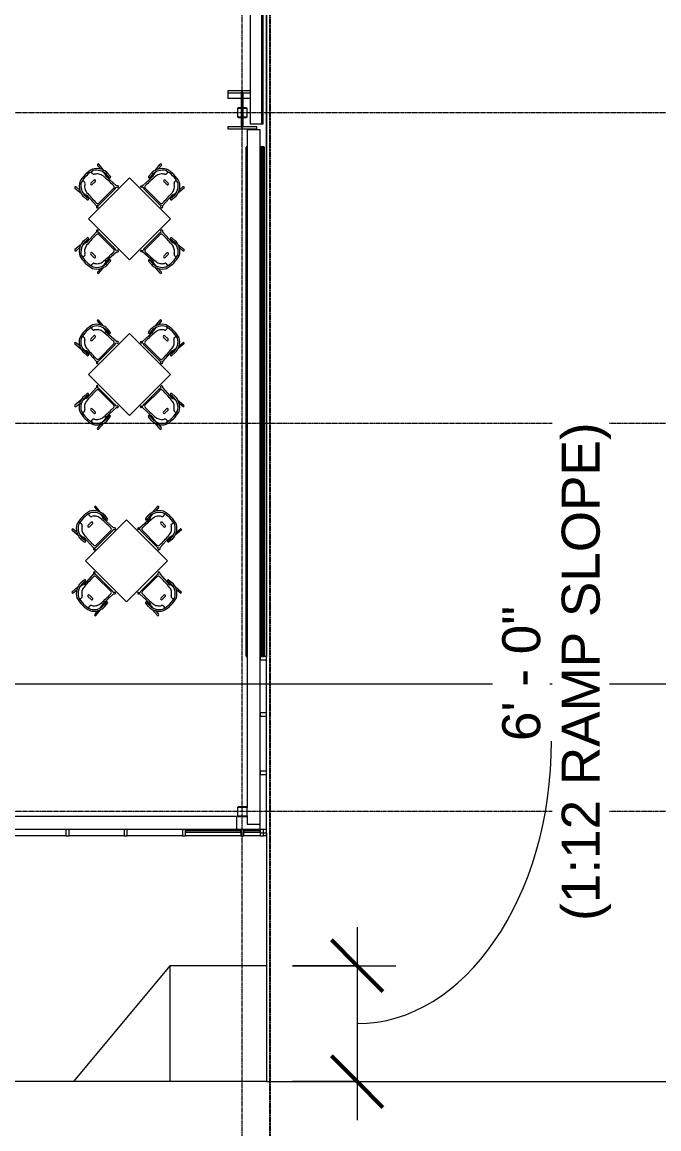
# Model space of a CAD drawing. Header units: inches. Extents: x 19712 to 27543, y -26063 to -18659.
# Drawn here: x 26134 to 26529, y -22981 to -22294 of the extents above; entities that cross this region are included whole.
import ezdxf

# ---------------------------------------------------------------- set-up
doc = ezdxf.new("R2010")
doc.units = ezdxf.units.IN
doc.header["$MEASUREMENT"] = 0
doc.linetypes.add('Grid Line 1_2_', pattern=[0.875, 0.5, -0.125, 0.125, -0.125])
doc.linetypes.add('Hidden', pattern=[0.28125, 0.1875, -0.09375])
for name, color, linetype, lineweight in [('A-ANNO-DIMS', 211, 'Continuous', 9), ('A-ANNO-DIMS-256', 211, 'Continuous', 9), ('A-FLOR-OTLN', 90, 'Continuous', 9), ('A-GLAZ-CURT', 52, 'Continuous', 9), ('A-GLAZ-CWMG', 51, 'Continuous', 9), ('A-PROP-SBCK', 71, 'Hidden', 25), ('A-WALL', 113, 'Continuous', 9), ('A-WALL-PATT', 111, 'Continuous', 25), ('C-BLDG-PADS', 91, 'Continuous', 9), ('C-TOPO', 7, 'Continuous', 9), ('Conc', 7, 'Continuous', 9), ('EOP-PR', 4, 'Continuous', 9), ('G-ANNO-SYMB', 111, 'Continuous', 9), ('I-FURN', 30, 'Continuous', 9), ('L-SITE-WALL', 31, 'Continuous', 9), ('S-BEAM', 12, 'Continuous', 9), ('S-COLS', 52, 'Continuous', 9), ('S-GRID', 1, 'Continuous', 9)]:
    doc.layers.add(name, color=color, linetype=linetype, lineweight=lineweight)
doc.styles.add('Arial', font='arial.ttf', dxfattribs={"height": 23.60479})
doc.dimstyles.new('Linear_-_3_32__Arial', dxfattribs={"dimscale": 12, "dimtxt": 24, "dimasz": 2.666667, "dimexe": 2, "dimexo": 1.333333, "dimgap": 1.333333, "dimtad": 1, "dimdec": 0, "dimzin": 1, "dimdsep": 46, "dimlunit": 4, "dimtxsty": 'Arial', "dimblk1": 'OBLIQUE', "dimblk2": 'OBLIQUE', "dimsah": 1, "dimcen": 0.09, "dimdle": 2, "dimazin": 0, "dimtfac": 1, "dimtdec": 4, "dimtix": 1, "dimtmove": 1, "dimatfit": 3, "dimfxl": 1, "dimtvp": 1, "dimtfill": 1, "dimfrac": 2, "dimtolj": 1, "dimtzin": 0, "dimarcsym": 2})
pattern_1 = [(45, (0, 0), (-25.342707, 25.342707), []), (45, (0, 38.4), (-25.342707, 25.342707), [])]

# ---------------------------------------------------------------- blocks, each defined once
blk = doc.blocks.new('HSS-Hollow Structural Section-Column - HSS6X6X1_4-V10-Site Plan - Phase 1')
at = {"layer": 'S-COLS', "lineweight": 15}
for p, q in [((-3, 2.534), (-3, -2.534)), ((-2.767, -2.534), (-2.767, 2.534)), ((2.534, 3), (-2.534, 3)), ((-2.534, 2.767), (2.534, 2.767)), ((2.767, 2.534), (2.767, -2.534)), ((3, -2.534), (3, 2.534)), ((2.534, -2.767), (-2.534, -2.767)), ((-2.534, -3), (2.534, -3))]:
    blk.add_line(p, q, dxfattribs=at)
for centre, radius, start, end in [((-2.534, 2.534), 0.466, 90, 180), ((-2.534, 2.534), 0.233, 90, 180), ((2.534, 2.534), 0.466, 360, 90), ((2.534, 2.534), 0.233, 0, 90), ((-2.534, -2.534), 0.466, 180, 270), ((-2.534, -2.534), 0.233, 180, 270), ((2.534, -2.534), 0.233, 270, 360), ((2.534, -2.534), 0.466, 270, 360)]:
    blk.add_arc(centre, radius, start, end, dxfattribs=at)
blk = doc.blocks.new('Girt_C - 8_D-903668-Site Plan - Phase 1')
at = {"layer": 'S-BEAM'}
for p, q in [((26273.39, -22360.55), (26273.39, -22781.77)), ((26273.39, -22360.55), (26273.58, -22360.55)), ((26273.58, -22360.55), (26281.2, -22360.55)), ((26281.2, -22360.55), (26281.39, -22360.55)), ((26281.39, -22792.3), (26281.39, -22360.55)), ((26273.39, -22786.84), (26273.39, -22792.3)), ((26273.58, -22792.3), (26273.39, -22792.3)), ((26281.2, -22792.3), (26273.58, -22792.3)), ((26281.39, -22792.3), (26281.2, -22792.3))]:
    blk.add_line(p, q, dxfattribs=at)
blk = doc.blocks.new('Falcon 7700 Series Pedestal Base - 36_ Square Top x 30_ - Wheelchair Height-460525-Site Plan - Phase 1')
at = {"layer": 'I-FURN'}
for p, q in [((18, 18), (-18, 18)), ((-18, 18), (-18, -18)), ((18, -18), (18, 18)), ((-18, -18), (18, -18))]:
    blk.add_line(p, q, dxfattribs=at)
blk = doc.blocks.new('HermanMiller_Collection_Air-Chair_SideChair_Arms - Arms-457867-Site Plan - Phase 1')
at = {"layer": 'I-FURN'}
for p, q in [((-3.55, 10.02), (-8.45, 10.45)), ((-8.45, 9.45), (-5.47, 9.18)), ((-3.35, 9.02), (-0.6, 8.8)), ((2.04, 10.2), (-0.69, 10.45)), ((-0.34, 8.32), (-0.6, 8.8)), ((-0.6, 8.8), (0.38, 8.73)), ((8.79, 8.8), (-0.34, 8.32)), ((0.77, 8.78), (2.2, 9.22)), ((6.45, 7.57), (7.62, 7.57)), ((9.32, 9.33), (8.79, 8.8)), ((9.17, 7.94), (10.01, 8.64)), ((-3.6, 1.35), (-3.6, -1.35)), ((-2.35, -1.35), (-2.35, 1.35)), ((8.7, 6.35), (8.7, -6.35)), ((9.52, -6.69), (9.52, 6.69)), ((-5.47, -9.18), (-8.45, -9.45)), ((-8.45, -10.45), (-3.55, -10.02)), ((-3.35, -9.02), (-0.6, -8.8)), ((-0.69, -10.45), (2.04, -10.2)), ((-0.6, -8.8), (-0.34, -8.32)), ((0.38, -8.73), (-0.6, -8.8)), ((-0.34, -8.32), (8.79, -8.8)), ((2.2, -9.22), (0.77, -8.78)), ((6.45, -7.57), (7.62, -7.57)), ((8.79, -8.8), (9.32, -9.33)), ((10.01, -8.64), (9.17, -7.94))]:
    blk.add_line(p, q, dxfattribs=at)
for centre, radius, start, end in [((-1.51, 1.66), 8.5, 117.78509, 152.21491), ((-8.45, 9.95), 0.5, 90, 270), ((-0.65, 0.76), 8.69, 90.78928, 148.92022), ((-2.46, 4.97), 5.17, 102.20965, 125.54804), ((-0.92, 1.66), 5.55, 95.46765, 123.46257), ((-1.25, 4.41), 6.06, 84.72014, 112.31104), ((6.58, -76.67), 84.24, 90.09111, 95.46765), ((-0.51, -9.88), 19.32, 84.42218, 90.78928), ((0.44, 9.26), 0.53, 159.74052, 262.71978), ((0.45, 9.65), 0.924, 265.61152, 290.36387), ((1.81, 9.64), 0.521, 212.95553, 275.04447), ((2.06, 9.7), 0.499, 287, 91.30538), ((7.62, 6.48), 1.09, 353.24671, 90.09111), ((7.56, 6.82), 1.97, 356.10334, 34.65425), ((9.66, 8.99), 0.49, 315, 135), ((9.93, 0), 19.77, 163.47875, 196.52125), ((9.93, 0), 18.77, 163.78547, 196.21453), ((-7.66, 5.36), 2.08, 305.4968, 328.6439), ((-0.23, 0.83), 6.63, 124.50042, 148.6439), ((-2.98, 1.35), 0.625, 360, 180), ((-1.51, -1.66), 8.5, 207.78509, 242.21491), ((-0.65, -0.76), 8.69, 211.07978, 269.21072), ((-7.66, -5.36), 2.08, 31.3561, 54.5032), ((-0.23, -0.83), 6.63, 211.3561, 235.49958), ((-0.92, -1.66), 5.55, 236.53743, 264.53235), ((-2.98, -1.35), 0.625, 180, 360), ((7.62, -6.48), 1.09, 269.90889, 6.75329), ((7.56, -6.82), 1.97, 325.34575, 3.89666), ((-8.45, -9.95), 0.5, 90, 270), ((-2.46, -4.97), 5.17, 234.45196, 257.79035), ((-1.25, -4.41), 6.06, 247.68896, 275.27986), ((6.58, 76.67), 84.24, 264.53235, 269.90889), ((-0.51, 9.88), 19.32, 269.21072, 275.57782), ((0.44, -9.26), 0.53, 97.28022, 200.25948), ((0.45, -9.65), 0.924, 69.63613, 94.38848), ((1.81, -9.64), 0.521, 84.95553, 147.04447), ((2.06, -9.7), 0.499, 268.69462, 73), ((9.66, -8.99), 0.49, 225, 45)]:
    blk.add_arc(centre, radius, start, end, dxfattribs=at)
for centre, major_axis, ratio, start_param, end_param in [((-7.46, 6.92), (0.03, 3.66), 0.320235, 2.34328, 2.536765), ((-7.87, 5.38), (-0.03, 1.79), 0.298783, 2.522217, 3.153947), ((-7.46, -6.92), (-0.03, 3.66), 0.320235, 0.604828, 0.798312), ((-7.87, -5.38), (0.03, 1.79), 0.298783, 6.270831, 6.902561)]:
    blk.add_ellipse(centre, major_axis=major_axis, ratio=ratio, start_param=start_param, end_param=end_param, dxfattribs=at)
for points in [[(-6.45, 3.67), (-6.52, 3.66), (-6.67, 3.64), (-6.9, 3.62), (-7.13, 3.61), (-7.4, 3.6), (-7.65, 3.59), (-7.83, 3.59)], [(-6.45, -3.67), (-6.52, -3.66), (-6.67, -3.64), (-6.9, -3.62), (-7.13, -3.61), (-7.4, -3.6), (-7.65, -3.59), (-7.83, -3.59)]]:
    blk.add_open_spline(points, degree=3, knots=[-1, -1, -1, -1, -0.75, -0.5, -0.375, -0.25, 0, 0, 0, 0], dxfattribs=at)
blk = doc.blocks.new('HermanMiller_Collection_Air-Chair_SideChair_Arms - Arms-460524-Site Plan - Phase 1')
at = {"layer": 'I-FURN'}
for p, q in [((-8.45, 10.45), (-3.55, 10.02)), ((-5.47, 9.18), (-8.45, 9.45)), ((-3.35, 9.02), (-0.6, 8.8)), ((-0.69, 10.45), (2.04, 10.2)), ((-0.6, 8.8), (-0.34, 8.32)), ((0.38, 8.73), (-0.6, 8.8)), ((-0.34, 8.32), (8.79, 8.8)), ((2.2, 9.22), (0.77, 8.78)), ((6.45, 7.57), (7.62, 7.57)), ((8.79, 8.8), (9.32, 9.33)), ((10.01, 8.64), (9.17, 7.94)), ((-3.6, -1.35), (-3.6, 1.35)), ((-2.35, 1.35), (-2.35, -1.35)), ((8.7, -6.35), (8.7, 6.35)), ((9.52, 6.69), (9.52, -6.69)), ((-8.45, -9.45), (-5.47, -9.18)), ((-3.55, -10.02), (-8.45, -10.45)), ((-3.35, -9.02), (-0.6, -8.8)), ((2.04, -10.2), (-0.69, -10.45)), ((-0.34, -8.32), (-0.6, -8.8)), ((-0.6, -8.8), (0.38, -8.73)), ((8.79, -8.8), (-0.34, -8.32)), ((0.77, -8.78), (2.2, -9.22)), ((6.45, -7.57), (7.62, -7.57)), ((9.32, -9.33), (8.79, -8.8)), ((9.17, -7.94), (10.01, -8.64))]:
    blk.add_line(p, q, dxfattribs=at)
for centre, radius, start, end in [((-1.51, 1.66), 8.5, 117.78509, 152.21491), ((-8.45, 9.95), 0.5, 90, 270), ((-0.65, 0.76), 8.69, 90.78928, 148.92022), ((-2.46, 4.97), 5.17, 102.20965, 125.54804), ((-0.92, 1.66), 5.55, 95.46765, 123.46257), ((-1.25, 4.41), 6.06, 84.72014, 112.31104), ((6.58, -76.67), 84.24, 90.09111, 95.46765), ((-0.51, -9.88), 19.32, 84.42218, 90.78928), ((0.44, 9.26), 0.53, 159.74052, 262.71978), ((0.45, 9.65), 0.924, 265.61152, 290.36387), ((1.81, 9.64), 0.521, 212.95553, 275.04447), ((2.06, 9.7), 0.499, 287, 91.30538), ((7.62, 6.48), 1.09, 353.24671, 90.09111), ((7.56, 6.82), 1.97, 356.10334, 34.65425), ((9.66, 8.99), 0.49, 315, 135), ((9.93, 0), 19.77, 163.47875, 196.52125), ((9.93, 0), 18.77, 163.78547, 196.21453), ((-7.66, 5.36), 2.08, 305.4968, 328.6439), ((-0.23, 0.83), 6.63, 124.50042, 148.6439), ((-2.98, 1.35), 0.625, 0, 180), ((-1.51, -1.66), 8.5, 207.78509, 242.21491), ((-0.65, -0.76), 8.69, 211.07978, 269.21072), ((-7.66, -5.36), 2.08, 31.3561, 54.5032), ((-0.23, -0.83), 6.63, 211.3561, 235.49958), ((-0.92, -1.66), 5.55, 236.53743, 264.53235), ((-2.98, -1.35), 0.625, 180, 0), ((7.62, -6.48), 1.09, 269.90889, 6.75329), ((7.56, -6.82), 1.97, 325.34575, 3.89666), ((-8.45, -9.95), 0.5, 90, 270), ((-2.46, -4.97), 5.17, 234.45196, 257.79035), ((-1.25, -4.41), 6.06, 247.68896, 275.27986), ((6.58, 76.67), 84.24, 264.53235, 269.90889), ((-0.51, 9.88), 19.32, 269.21072, 275.57782), ((0.44, -9.26), 0.53, 97.28022, 200.25948), ((0.45, -9.65), 0.924, 69.63613, 94.38848), ((1.81, -9.64), 0.521, 84.95553, 147.04447), ((2.06, -9.7), 0.499, 268.69462, 73), ((9.66, -8.99), 0.49, 225, 45)]:
    blk.add_arc(centre, radius, start, end, dxfattribs=at)
for centre, major_axis, ratio, start_param, end_param in [((-7.46, 6.92), (0.03, 3.66), 0.320235, 2.34328, 2.536765), ((-7.87, 5.38), (-0.03, 1.79), 0.298783, 2.522217, 3.153947), ((-7.46, -6.92), (-0.03, 3.66), 0.320235, 0.604828, 0.798312), ((-7.87, -5.38), (0.03, 1.79), 0.298783, 6.270831, 6.902561)]:
    blk.add_ellipse(centre, major_axis=major_axis, ratio=ratio, start_param=start_param, end_param=end_param, dxfattribs=at)
for points in [[(-6.45, 3.67), (-6.52, 3.66), (-6.67, 3.64), (-6.9, 3.62), (-7.13, 3.61), (-7.4, 3.6), (-7.65, 3.59), (-7.83, 3.59)], [(-6.45, -3.67), (-6.52, -3.66), (-6.67, -3.64), (-6.9, -3.62), (-7.13, -3.61), (-7.4, -3.6), (-7.65, -3.59), (-7.83, -3.59)]]:
    blk.add_open_spline(points, degree=3, knots=[-1, -1, -1, -1, -0.75, -0.5, -0.375, -0.25, 0, 0, 0, 0], dxfattribs=at)
blk = doc.blocks.new('Girt_C - 8_D-948186-Site Plan - Phase 1')
at = {"layer": 'S-BEAM'}
for p, q in [((26266.89, -22787.3), (25983.42, -22787.3)), ((26266.89, -22787.3), (26266.89, -22787.49)), ((26266.89, -22787.49), (26266.89, -22795.12)), ((22070.77, -22795.3), (26266.89, -22795.3)), ((26266.89, -22795.12), (26266.89, -22795.3))]:
    blk.add_line(p, q, dxfattribs=at)
blk = doc.blocks.new('System Panel - Glazed-827454-Site Plan - Phase 1')
at = {"layer": 'A-GLAZ-CURT'}
for p, q in [((17.09375, 1.25), (-17.09375, 1.25)), ((-17.09375, 1.25), (-17.09375, 0.25)), ((-17.09375, 0.25), (-17.09375, 1.25)), ((17.09375, 1.25), (-17.09375, 1.25)), ((-17.09375, 0.25), (17.09375, 0.25)), ((-17.09375, 0.25), (17.09375, 0.25)), ((17.09375, 0.25), (17.09375, 1.25)), ((17.09375, 1.25), (17.09375, 0.25))]:
    blk.add_line(p, q, dxfattribs=at)
blk = doc.blocks.new('Rectangular Mullion - Rectangular Mullion 1-779229-Site Plan - Phase 1')
at = {"layer": 'A-GLAZ-CWMG'}
for p, q in [((26124.64, -22795.43), (26090.45, -22795.43)), ((26124.64, -22799.43), (26090.45, -22799.43))]:
    blk.add_line(p, q, dxfattribs=at)
blk = doc.blocks.new('Rectangular Mullion - Rectangular Mullion 1-827457-Site Plan - Phase 1')
at = {"layer": 'A-GLAZ-CWMG', "lineweight": 13}
for p, q in [((-2, 2), (0, 2)), ((-2, -2), (-2, 2)), ((0, 2), (0, -2)), ((0, -2), (-2, -2))]:
    blk.add_line(p, q, dxfattribs=at)
blk = doc.blocks.new('Rectangular Mullion - Rectangular Mullion 1-V29-Site Plan - Phase 1')
at = {"layer": 'A-GLAZ-CWMG', "lineweight": 13}
for p, q in [((-1, 2), (1, 2)), ((-1, -2), (-1, 2)), ((1, 2), (1, -2)), ((1, -2), (-1, -2))]:
    blk.add_line(p, q, dxfattribs=at)
blk = doc.blocks.new('System Panel - Glazed-827461-Site Plan - Phase 1')
at = {"layer": 'A-GLAZ-CURT'}
for p, q in [((5.06, 1.25), (-5.06, 1.25)), ((-5.06, 1.25), (-5.06, 0.25)), ((-5.06, 0.25), (-5.06, 1.25)), ((5.06, 1.25), (-5.06, 1.25)), ((-5.06, 0.25), (5.06, 0.25)), ((-5.06, 0.25), (5.06, 0.25)), ((5.06, 0.25), (5.06, 1.25)), ((5.06, 1.25), (5.06, 0.25))]:
    blk.add_line(p, q, dxfattribs=at)
blk = doc.blocks.new('Rectangular Mullion - Rectangular Mullion 1-779578-Site Plan - Phase 1')
at = {"layer": 'A-GLAZ-CWMG'}
for p, q in [((26281.52, -22795.43), (26271.39, -22795.43)), ((26281.52, -22799.43), (26271.39, -22799.43)), ((26285.52, -22799.43), (26283.52, -22799.43))]:
    blk.add_line(p, q, dxfattribs=at)
blk = doc.blocks.new('Rectangular Mullion - Rectangular Mullion 1-769360-Site Plan - Phase 1')
at = {"layer": 'A-GLAZ-CWMG'}
for p, q in [((22423.45, -22795.43), (22456.52, -22795.43)), ((22423.45, -22799.43), (22456.52, -22799.43))]:
    blk.add_line(p, q, dxfattribs=at)
blk = doc.blocks.new('Rectangular Mullion - Rectangular Mullion 1-V30-Site Plan - Phase 1')
at = {"layer": 'A-GLAZ-CWMG'}
for p, q in [((26281.52, -22795.43), (26281.52, -22761.18)), ((26285.52, -22795.43), (26285.52, -22761.18)), ((26281.52, -22796.18), (26281.52, -22795.43)), ((26281.52, -22796.37), (26281.52, -22796.18))]:
    blk.add_line(p, q, dxfattribs=at)
blk = doc.blocks.new('Rectangular Mullion - Rectangular Mullion 1-827436-Site Plan - Phase 1')
at = {"layer": 'A-GLAZ-CWMG', "lineweight": 13}
for p, q in [((-2, 2), (0, 2)), ((-2, -2), (-2, 2)), ((0, 2), (0, -2)), ((0, -2), (-2, -2))]:
    blk.add_line(p, q, dxfattribs=at)
blk = doc.blocks.new('Rectangular Mullion - Rectangular Mullion 1-827439-Site Plan - Phase 1')
at = {"layer": 'A-GLAZ-CWMG', "lineweight": 13}
for p, q in [((0, 2), (-2, 2)), ((-2, 2), (-2, -2)), ((0, -2), (0, 2)), ((-2, -2), (0, -2))]:
    blk.add_line(p, q, dxfattribs=at)
blk = doc.blocks.new('Rectangular Mullion - Rectangular Mullion 1-827430-Site Plan - Phase 1')
at = {"layer": 'A-GLAZ-CWMG', "lineweight": 13}
for p, q in [((-1, 2), (1, 2)), ((-1, -2), (-1, 2)), ((1, 2), (1, -2)), ((1, -2), (-1, -2))]:
    blk.add_line(p, q, dxfattribs=at)
blk = doc.blocks.new('Rectangular Mullion - Rectangular Mullion 1-769211-Site Plan - Phase 1')
at = {"layer": 'A-GLAZ-CWMG'}
for p, q in [((22794.39, -22459.04), (22794.39, -22493.23)), ((22798.39, -22459.04), (22798.39, -22493.23))]:
    blk.add_line(p, q, dxfattribs=at)
blk = doc.blocks.new('Rectangular Mullion - Rectangular Mullion 1-827464-Site Plan - Phase 1')
at = {"layer": 'A-GLAZ-CWMG', "lineweight": 13}
for p, q in [((-1, 2), (1, 2)), ((-1, -2), (-1, 2)), ((1, 2), (1, -2)), ((1, -2), (-1, -2))]:
    blk.add_line(p, q, dxfattribs=at)
blk = doc.blocks.new('Girt_Z - 8_D-915536-Site Plan - Phase 1')
at = {"layer": 'S-BEAM'}
for p, q in [((26275.26, -21134.93), (26275.26, -22357.09)), ((26282.61, -22357.09), (26282.61, -21134.93)), ((26282.68, -22357.09), (26282.68, -21134.93)), ((26283.26, -22357.09), (26283.26, -21134.93)), ((26275.44, -22357.09), (26275.26, -22357.09)), ((26282.61, -22357.09), (26275.44, -22357.09)), ((26282.68, -22357.09), (26282.61, -22357.09)), ((26283.26, -22357.09), (26282.68, -22357.09))]:
    blk.add_line(p, q, dxfattribs=at)
blk = doc.blocks.new('DIMBLOCK84-Site Plan - Phase 1')
at = {"layer": 'A-ANNO-DIMS-256', "transparency": 16777216}
for p, q in [((26341.7, -22856.07), (26341.7, -22976.07)), ((26301.49, -22880.07), (26365.7, -22880.07)), ((26341.7, -22880.07), (26301.49, -22880.07)), ((26301.49, -22952.07), (26365.7, -22952.07)), ((26341.7, -22952.07), (26301.49, -22952.07))]:
    blk.add_line(p, q, dxfattribs=at)
at = {"layer": 'A-ANNO-DIMS-256', "lineweight": 50, "transparency": 16777216}
for p, q in [((26341.7, -22880.07), (26325.7, -22864.07)), ((26341.7, -22880.07), (26357.7, -22896.07)), ((26341.7, -22952.07), (26325.7, -22936.07)), ((26341.7, -22952.07), (26357.7, -22968.07))]:
    blk.add_line(p, q, dxfattribs=at)
at = {"layer": 'A-ANNO-DIMS-256', "transparency": 16777216}
blk.add_ellipse((26341.7, -22740.48), major_axis=(0, 175.58), ratio=0.687378, start_param=3.141593, end_param=4.712389, dxfattribs=at)
at = {"layer": 'A-ANNO-DIMS-256', "color": 0, "transparency": 16777216, "insert": (26468.7, -22852.18), "char_height": 23.6048, "width": 368.64, "attachment_point": 1, "rotation": 90, "line_spacing_factor": 0.938532, "style": 'Arial', "bg_fill": 3, "box_fill_scale": 1.25, "bg_fill_color": 0, "bg_fill_transparency": 0}
blk.add_mtext('(1:12 RAMP SLOPE)', dxfattribs=at)
at = {"layer": 'A-ANNO-DIMS-256', "color": 0, "transparency": 16777216, "insert": (26431.77, -22740.48), "char_height": 23.605, "width": 100.5785, "attachment_point": 1, "rotation": 90, "line_spacing_factor": 0.938532, "style": 'Arial', "bg_fill": 3, "box_fill_scale": 1.25, "bg_fill_color": 0, "bg_fill_transparency": 0}
blk.add_mtext('6\' - 0"', dxfattribs=at)
blk = doc.blocks.new('_Oblique')
at = {"color": 0, "linetype": 'ByBlock', "lineweight": -2}
blk.add_line((-0.5, -0.5), (0.5, 0.5), dxfattribs=at)

msp = doc.modelspace()

# ---------------------------------------------------------------- hatches: boundary and pattern name
at = {"layer": 'A-WALL-PATT', "lineweight": 9}
h = msp.add_hatch(dxfattribs=at)
h.set_pattern_fill('FP_8', color=256, style=0, pattern_type=2)
h.set_pattern_definition([(0, (0, 0), (0, 32), []), (90, (0, 0), (-32, 2e-15), [])])
h.paths.add_polyline_path([(26282.140225, -22687.67781), (26282.890225, -22687.67781), (26282.890225, -22371.36531), (26282.140225, -22371.36531), (26282.140225, -22554.258645)], flags=0)
at = {"layer": 'S-COLS'}
h = msp.add_hatch(dxfattribs=at)
h.set_pattern_fill('FP_1', color=256, style=0, pattern_type=2)
h.set_pattern_definition(pattern_1)
h.paths.add_polyline_path([(26261.390225, -22337.79833), (26275.25546, -22337.79833), (26275.25546, -22336.544997), (26261.390225, -22336.544997)], flags=0)
h = msp.add_hatch(dxfattribs=at)
h.set_pattern_fill('FP_1', color=256, style=0, pattern_type=2)
h.set_pattern_definition(pattern_1)
h.paths.add_polyline_path([(26271.015225, -22358.80281), (26271.015225, -22337.79833), (26269.765225, -22337.79833), (26269.765225, -22358.80281)], flags=0)
h = msp.add_hatch(dxfattribs=at)
h.set_pattern_fill('FP_1', color=256, style=0, pattern_type=2)
h.set_pattern_definition(pattern_1)
h.paths.add_polyline_path([(26272.924225, -22353.05281), (26273.253737, -22352.916322), (26273.390225, -22352.58681), (26273.088981, -22352.751566)], flags=0)
h.paths.add_polyline_path([(26267.856225, -22353.05281), (26267.691469, -22352.751566), (26267.390225, -22352.58681), (26267.526714, -22352.916322)], flags=0)
h.paths.add_polyline_path([(26272.924225, -22353.05281), (26272.924225, -22352.81981), (26267.856225, -22352.81981), (26267.856225, -22353.05281)], flags=0)
h.paths.add_polyline_path([(26273.390225, -22347.51881), (26273.253737, -22347.189299), (26272.924225, -22347.05281), (26273.088981, -22347.354055)], flags=0)
h.paths.add_polyline_path([(26273.390225, -22352.58681), (26273.390225, -22347.51881), (26273.157225, -22347.51881), (26273.157225, -22352.58681)], flags=0)
h.paths.add_polyline_path([(26267.390225, -22347.51881), (26267.691469, -22347.354055), (26267.856225, -22347.05281), (26267.526714, -22347.189299)], flags=0)
h.paths.add_polyline_path([(26267.390225, -22352.58681), (26267.623225, -22352.58681), (26267.623225, -22347.51881), (26267.390225, -22347.51881)], flags=0)
h.paths.add_polyline_path([(26267.856225, -22347.28581), (26272.924225, -22347.28581), (26272.924225, -22347.05281), (26267.856225, -22347.05281)], flags=0)

# ---------------------------------------------------------------- linework, layer by layer
at = {"layer": 'A-FLOR-OTLN'}
for p, q in [((26225.493844, -22880.067479), (26165.493844, -22952.067479)), ((26285.490625, -22880.067479), (26225.493844, -22880.067479)), ((26225.493844, -22880.067479), (26225.493844, -22952.067479))]:
    msp.add_line(p, q, dxfattribs=at)
at = {"layer": 'A-PROP-SBCK'}
msp.add_line((26287.515225, -19438.180554), (26287.515225, -25779.864276), dxfattribs=at)
at = {"layer": 'A-WALL'}
for p, q in [((26282.140225, -22687.67781), (26282.140225, -22371.36531)), ((26282.890225, -22687.67781), (26282.890225, -22371.36531)), ((26283.765225, -22687.67781), (26283.765225, -22371.36531))]:
    msp.add_line(p, q, dxfattribs=at)
at = {"layer": 'C-BLDG-PADS'}
for p, q in [((26285.390225, -22687.92781), (26285.390225, -22220.42781)), ((26285.390225, -22799.30281), (26285.390225, -22797.42781))]:
    msp.add_line(p, q, dxfattribs=at)
at = {"layer": 'C-TOPO'}
for p, q in [((26285.390625, -22220.42781), (26285.390625, -22687.92781)), ((26285.390625, -22797.42781), (26285.390625, -22799.302734))]:
    msp.add_line(p, q, dxfattribs=at)
at = {"layer": 'Conc'}
for p, q in [((26285.490625, -22799.42781), (26285.490625, -22952.067479)), ((26285.490625, -22952.067479), (21911.235225, -22952.067479))]:
    msp.add_line(p, q, dxfattribs=at)
at = {"layer": 'EOP-PR'}
msp.add_line((26285.490625, -22952.067479), (26644.515225, -22952.067479), dxfattribs=at)
at = {"layer": 'G-ANNO-SYMB'}
msp.add_line((27101.502746, -22705.014947), (20024.233411, -22705.014947), dxfattribs=at)
at = {"layer": 'L-SITE-WALL', "lineweight": 25}
for p, q in [((26272.765225, -22371.36531), (26272.765225, -22687.67781)), ((26273.390225, -22371.36531), (26272.765225, -22371.36531)), ((26284.015225, -22371.36531), (26281.389596, -22371.36531)), ((26284.015225, -22687.67781), (26284.015225, -22371.36531)), ((26272.765225, -22687.67781), (26273.431976, -22687.67781)), ((26281.365105, -22687.67781), (26284.015225, -22687.67781))]:
    msp.add_line(p, q, dxfattribs=at)
at = {"layer": 'S-COLS', "lineweight": 15}
for p, q in [((26275.25546, -22336.544997), (26261.390225, -22336.544997)), ((26261.390225, -22336.544997), (26261.390225, -22337.79833)), ((26261.390225, -22337.79833), (26275.25546, -22337.79833)), ((26271.015225, -22337.79833), (26269.765225, -22337.79833)), ((26269.765225, -22337.79833), (26269.765225, -22358.80281)), ((26271.015225, -22358.80281), (26271.015225, -22337.79833)), ((26267.390225, -22347.51881), (26267.390225, -22352.58681)), ((26267.623225, -22352.58681), (26267.623225, -22347.51881)), ((26272.924225, -22347.05281), (26267.856225, -22347.05281)), ((26267.856225, -22347.28581), (26272.924225, -22347.28581)), ((26273.157225, -22347.51881), (26273.157225, -22352.58681)), ((26273.390225, -22352.58681), (26273.390225, -22347.51881)), ((26272.924225, -22352.81981), (26267.856225, -22352.81981)), ((26267.856225, -22353.05281), (26272.924225, -22353.05281)), ((26261.390225, -22358.80281), (26261.390225, -22360.05281)), ((26279.390225, -22358.80281), (26261.390225, -22358.80281)), ((26261.390225, -22360.05281), (26279.390225, -22360.05281)), ((26269.765225, -22358.80281), (26271.015225, -22358.80281)), ((26279.390225, -22360.05281), (26279.390225, -22358.80281))]:
    msp.add_line(p, q, dxfattribs=at)
at = {"layer": 'S-COLS'}
for p, q in [((26261.390225, -22337.79833), (26261.390225, -22341.306144)), ((26269.765225, -22341.306144), (26261.390225, -22341.306144)), ((26275.25546, -22341.306144), (26271.015225, -22341.306144))]:
    msp.add_line(p, q, dxfattribs=at)
at = {"layer": 'S-COLS', "lineweight": 15}
for centre, radius, start, end in [((26267.856225, -22347.51881), 0.466, 90, 180), ((26267.856225, -22347.51881), 0.233, 90, 180), ((26272.924225, -22347.51881), 0.466, 0, 90), ((26272.924225, -22347.51881), 0.233, 0, 90), ((26267.856225, -22352.58681), 0.466, 180, 270), ((26267.856225, -22352.58681), 0.233, 180, 270), ((26272.924225, -22352.58681), 0.466, 270, 0), ((26272.924225, -22352.58681), 0.233, 270, 0)]:
    msp.add_arc(centre, radius, start, end, dxfattribs=at)
at = {"layer": 'S-GRID', "linetype": 'Grid Line 1_2_'}
for p, q in [((26270.390225, -23874.70128), (26270.390225, -18787.198833)), ((27542.721343, -22350.05281), (19848.989376, -22350.05281)), ((27542.721343, -22543.05281), (19848.989376, -22543.05281)), ((27542.721343, -22784.30281), (19848.989376, -22784.30281))]:
    msp.add_line(p, q, dxfattribs=at)

# ---------------------------------------------------------------- block references
at = {"layer": 'A-GLAZ-CURT'}
for name, p in [('System Panel - Glazed-827454-Site Plan - Phase 1', (26252.296475, -22797.42781)), ('System Panel - Glazed-827461-Site Plan - Phase 1', (26276.452725, -22797.42781))]:
    msp.add_blockref(name, p, dxfattribs=at)
at = {"layer": 'A-GLAZ-CWMG'}
for name, p, rotation in [('Rectangular Mullion - Rectangular Mullion 1-827439-Site Plan - Phase 1', (26283.515225, -22687.92781), 89.99999999999997), ('Rectangular Mullion - Rectangular Mullion 1-769360-Site Plan - Phase 1', (3486.087415, -45146.443036), 90), ('Rectangular Mullion - Rectangular Mullion 1-769211-Site Plan - Phase 1', (49079.905451, -45218.221558), 180)]:
    msp.add_blockref(name, p, dxfattribs=dict(at, rotation=rotation))
at = {"layer": 'A-GLAZ-CWMG', "extrusion": (0, 0, -1)}
for name, p, rotation in [('Rectangular Mullion - Rectangular Mullion 1-827464-Site Plan - Phase 1', (-26283.515225, -22723.99031), 270), ('Rectangular Mullion - Rectangular Mullion 1-827430-Site Plan - Phase 1', (-26283.515225, -22760.17781), 270), ('Rectangular Mullion - Rectangular Mullion 1-V29-Site Plan - Phase 1', (-26161.827725, -22797.42781), 180), ('Rectangular Mullion - Rectangular Mullion 1-V29-Site Plan - Phase 1', (-26198.015225, -22797.42781), 180), ('Rectangular Mullion - Rectangular Mullion 1-V29-Site Plan - Phase 1', (-26234.202725, -22797.42781), 180), ('Rectangular Mullion - Rectangular Mullion 1-V29-Site Plan - Phase 1', (-26270.390225, -22797.42781), 180), ('Rectangular Mullion - Rectangular Mullion 1-827457-Site Plan - Phase 1', (-26283.515225, -22797.42781), 180), ('Rectangular Mullion - Rectangular Mullion 1-827436-Site Plan - Phase 1', (-26283.515225, -22797.42781), 270)]:
    msp.add_blockref(name, p, dxfattribs=dict(at, rotation=rotation))
at = {"layer": 'A-GLAZ-CWMG'}
for name, p in [('Rectangular Mullion - Rectangular Mullion 1-V30-Site Plan - Phase 1', (0, 0)), ('Rectangular Mullion - Rectangular Mullion 1-779229-Site Plan - Phase 1', (36.1875, 0)), ('Rectangular Mullion - Rectangular Mullion 1-779229-Site Plan - Phase 1', (72.375, 0)), ('Rectangular Mullion - Rectangular Mullion 1-779229-Site Plan - Phase 1', (108.5625, 0)), ('Rectangular Mullion - Rectangular Mullion 1-779229-Site Plan - Phase 1', (144.75, 0)), ('Rectangular Mullion - Rectangular Mullion 1-779578-Site Plan - Phase 1', (0, 0))]:
    msp.add_blockref(name, p, dxfattribs=at)
at = {"layer": 'I-FURN'}
for name, p, rotation in [('HermanMiller_Collection_Air-Chair_SideChair_Arms - Arms-457867-Site Plan - Phase 1', (26179.866606, -22395.461623), 314.9999999999997), ('HermanMiller_Collection_Air-Chair_SideChair_Arms - Arms-460524-Site Plan - Phase 1', (26220.8788, -22395.461623), 224.9999999999995), ('Falcon 7700 Series Pedestal Base - 36_ Square Top x 30_ - Wheelchair Height-460525-Site Plan - Phase 1', (26200.372703, -22415.96772), 314.9999999999997), ('HermanMiller_Collection_Air-Chair_SideChair_Arms - Arms-457867-Site Plan - Phase 1', (26179.866606, -22436.473816), 44.99999999999943), ('HermanMiller_Collection_Air-Chair_SideChair_Arms - Arms-460524-Site Plan - Phase 1', (26220.8788, -22436.473816), 134.9999999999997), ('HermanMiller_Collection_Air-Chair_SideChair_Arms - Arms-457867-Site Plan - Phase 1', (26179.791091, -22492.238331), 314.9999999999997), ('HermanMiller_Collection_Air-Chair_SideChair_Arms - Arms-460524-Site Plan - Phase 1', (26220.803284, -22492.238331), 224.9999999999995), ('Falcon 7700 Series Pedestal Base - 36_ Square Top x 30_ - Wheelchair Height-460525-Site Plan - Phase 1', (26200.297187, -22512.744427), 314.9999999999997), ('HermanMiller_Collection_Air-Chair_SideChair_Arms - Arms-457867-Site Plan - Phase 1', (26179.791091, -22533.250524), 44.99999999999943), ('HermanMiller_Collection_Air-Chair_SideChair_Arms - Arms-460524-Site Plan - Phase 1', (26220.803284, -22533.250524), 134.9999999999997), ('HermanMiller_Collection_Air-Chair_SideChair_Arms - Arms-457867-Site Plan - Phase 1', (26178.079161, -22608.046714), 314.9999999999997), ('HermanMiller_Collection_Air-Chair_SideChair_Arms - Arms-460524-Site Plan - Phase 1', (26219.091354, -22608.046714), 224.9999999999995), ('Falcon 7700 Series Pedestal Base - 36_ Square Top x 30_ - Wheelchair Height-460525-Site Plan - Phase 1', (26198.585257, -22628.55281), 314.9999999999997), ('HermanMiller_Collection_Air-Chair_SideChair_Arms - Arms-457867-Site Plan - Phase 1', (26178.079161, -22649.058907), 44.99999999999943), ('HermanMiller_Collection_Air-Chair_SideChair_Arms - Arms-460524-Site Plan - Phase 1', (26219.091354, -22649.058907), 134.9999999999997)]:
    msp.add_blockref(name, p, dxfattribs=dict(at, rotation=rotation))
at = {"layer": 'S-BEAM'}
for name in ['Girt_Z - 8_D-915536-Site Plan - Phase 1', 'Girt_C - 8_D-903668-Site Plan - Phase 1', 'Girt_C - 8_D-948186-Site Plan - Phase 1']:
    msp.add_blockref(name, (0, 0), dxfattribs=at)
at = {"layer": 'S-COLS', "rotation": 180}
msp.add_blockref('HSS-Hollow Structural Section-Column - HSS6X6X1_4-V10-Site Plan - Phase 1', (26270.390225, -22784.30281), dxfattribs=at)

# ---------------------------------------------------------------- next in the draw order: dimensions: what is measured, and where the dimension line sits
at = {"layer": 'A-ANNO-DIMS'}
dim = msp.add_linear_dim(base=(26341.702242, -22952.067479), p1=(26285.490625, -22880.067479), p2=(26285.490625, -22952.067479), angle=90, text='<>\\X(1:12 RAMP SLOPE)', dimstyle='Linear_-_3_32__Arial', override={"dimpost": '<>', "dimfxl": 72}, dxfattribs=at)
dim.commit()
dim.dimension.update_dxf_attribs({"geometry": 'DIMBLOCK84-Site Plan - Phase 1', "text_midpoint": (26463.246949, -22740.484574), "dimtype": 160, "text_rotation": 90})

doc.saveas('drawing.dxf')
